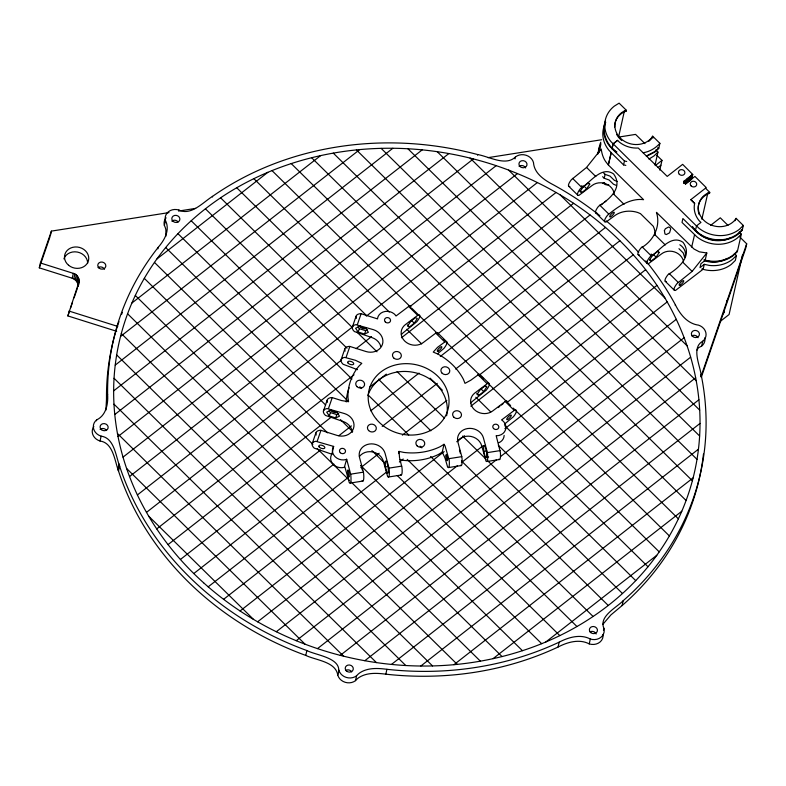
<?xml version="1.0" encoding="UTF-8"?>
<svg xmlns="http://www.w3.org/2000/svg" width="786" height="786" viewBox="0 0 786 786"><rect width="100%" height="100%" fill="white"/><g stroke="black" fill="none" stroke-linecap="round" stroke-linejoin="round"><path stroke-width="1.18" d="M40.4 262.976L39.3 267.849L72.243 278.234C75.761 279.276 78.521 282.793 77.971 286.546C80.418 281.742 79.062 274.854 73.334 273.361L40.4 262.976L51.395 231.113L168.98 212.584M444.011 444.296L442.253 452.088L444.974 457.943L447.666 467.228A10.169 2.073 81 0 0 449.219 460.341L445.043 445.849L444.011 444.296L440.209 446.664A61.013 53.153 12.7 0 1 403.739 452.412L399.033 451.39L399.524 457.59L402.019 467.778A10.169 2.073 81 0 1 400.467 474.665M599.394 152.032L600.897 143.681M165.846 236.242L165.885 229.876A19.876 17.321 12.7 0 0 164.362 225.405L165.453 220.542A10.749 9.363 12.7 0 1 178.903 210.039C191.057 216.032 203.024 202.307 212.554 196.353A301.009 262.239 12.7 0 1 477.711 154.567C489.098 156.502 505.742 166.593 515.478 156.945A10.866 9.471 12.7 0 1 526.021 155.225A10.866 9.471 12.7 0 1 533.488 162.545C534.185 173.657 544.836 180.377 553.747 185.015A301.009 262.239 12.7 0 1 599.865 215.669M105.904 410.096L106.503 399.121A301.009 262.239 12.7 0 1 118.971 321.621M337.774 675.056C335.661 661.576 316.051 660.338 305.774 655.416A301.009 262.239 12.7 0 1 118.519 471.03L117.861 468.987L118.961 464.113A301.009 262.239 12.7 0 0 306.864 650.543C316.679 655.642 344.406 657.99 337.774 675.056A10.749 9.363 12.7 0 0 355.498 680.647A19.876 17.321 12.7 0 1 359.055 677.473C366.964 672.433 376.916 673.013 385.828 674.172A301.009 262.239 12.7 0 0 558.07 647.025C567.433 642.152 579.272 638.654 589.235 643.901A10.866 9.471 12.7 0 0 603.058 634.4M654.895 235.564A24.405 21.261 12.7 0 0 654.316 228.864L653.304 226.299L640.433 213.625L637.643 212.456A24.405 21.261 12.7 0 0 614.043 216.17L606.006 222.074A10.169 2.898 -45.4 0 1 607.558 215.187C617.393 207.032 630.107 197.876 643.577 199.683L608.344 164.991L611.223 152.553L609.042 150.411A30.507 26.577 12.7 0 1 604.68 124.709M626.707 161.484L624.457 160.992L611.999 148.731L613.168 143.828L617.6 140.35L619.339 142.079A24.405 21.261 12.7 0 0 638.261 148.023L667.226 176.398L682.651 164.353L692.751 174.492L692.574 175.307L683.771 182.372L683.604 183.285M624.448 110.787L618.572 137.098L635.579 134.396L644.942 143.612M614.672 126.998A20.338 17.734 12.6 0 1 624.359 111.838L626.128 111.19L626.334 110.266L619.103 103.153L614.259 106.169A30.507 26.596 12.6 0 0 610.987 141.686L696.445 225.936L700.945 222.418L699.196 220.748A24.405 21.271 12.9 0 1 694.637 203.505L690.835 199.654L706.26 187.608L694.903 176.418L685.382 183.855L683.771 182.372M648.774 141.293A20.338 17.734 12.6 0 0 651.535 138.601L652.675 136.204L659.896 143.327L658.815 148.19L654.846 152.062L646.367 156.453M655.082 164.903L657.951 152.081L655.799 149.959M639.342 254.9A10.169 2.898 -45.4 0 1 640.895 248.012C653.431 241.106 660.997 226.456 656.448 212.358L693.989 249.015L699.353 251.834L706.811 252.964L692.132 271.396L677.011 283.579A10.169 2.898 -45.4 0 0 675.459 290.466L703.175 269.185L704.266 264.322L709.208 265.403A30.507 26.577 12.7 0 0 732.483 259.4L736.453 255.529L734.321 253.426M704.266 264.322L700.031 267.633L700.915 263.732L705.13 260.441L706.811 252.964M50.304 235.987L51.395 231.113M72.243 278.234L73.334 273.361M73.796 278.883L74.896 274.019M75.191 279.806L76.291 274.933M116.682 331.299L67.851 315.913L79.062 281.673M76.35 280.946L77.45 276.083M77.234 282.272L78.335 277.399M77.794 283.707L78.895 278.834M78.011 285.19L79.111 280.327M96.491 420.765L96.698 419.852C106.169 415.391 108.33 403.709 107.603 394.258A301.009 262.239 12.7 0 1 158.212 247.335C163.419 241.223 168.44 233.413 166.976 225.012A19.876 17.321 12.7 0 0 165.453 220.542M106.503 399.121L107.603 394.258M101.129 436.161C114.353 437.92 115.768 456.018 119.619 466.157L118.519 471.03C114.668 460.891 113.263 442.793 100.028 441.025L101.129 436.161A10.866 9.471 12.7 0 1 93.622 428.861A10.866 9.471 12.7 0 1 96.698 419.852M157.868 248.857L158.212 247.335M178.766 210.648L178.903 210.039M212.416 196.962L212.554 196.353M331.898 454.21L333.657 446.419L315.756 441.26A10.169 4.971 19 0 0 314.204 448.148L331.898 454.21L331.505 454.681A10.169 8.862 12.7 0 0 333.392 464.536A10.169 8.862 12.7 0 0 344.337 467.316L346.675 459.23L346.095 459.525A10.169 8.862 12.7 0 1 335.141 456.745A10.169 8.862 12.7 0 1 333.264 446.89L333.657 446.419M305.774 655.416L306.864 650.543M398.531 453.61L399.033 451.39M355.498 680.647L356.598 675.773A19.876 17.321 12.7 0 1 360.155 672.6C368.064 667.56 378.007 668.139 386.918 669.299A301.009 262.239 12.7 0 0 559.17 642.162C568.533 637.279 580.373 633.781 590.325 639.028A10.866 9.471 12.7 0 0 600.877 637.348A10.866 9.471 12.7 0 0 603.903 628.328C598.588 616.391 616.244 607.833 623.19 600.701A301.009 262.239 12.7 0 0 701.092 374.529C699.727 364.684 691.277 347.471 702.743 341.203A10.749 9.363 12.7 0 0 698.459 325.119A19.876 17.321 12.7 0 1 693.38 323.822C684.901 320.521 679.281 312.671 675.38 304.791A301.009 262.239 12.7 0 0 645.827 260.893M477.574 155.176L477.711 154.567M385.828 674.172L386.918 669.299M515.046 158.89L515.478 156.945M616.322 185.408L613.483 184.219L609.111 179.994L604.228 178.265L605.102 174.364L603.501 172.782M608.344 164.991L611.223 152.553M611.999 148.731L613.1 143.867L617.6 140.35M625.823 165.384L623.573 164.893L624.457 160.992M659.788 170.11L661.979 160.364L656.87 155.343M558.07 647.025L559.17 642.162M683.781 182.165C683.456 180.004 685.097 181.821 684.203 182.716M589.235 643.901L590.325 639.028M694.667 203.466L690.835 199.654M675.243 305.4L675.38 304.791M603.471 630.274L603.903 628.328M691.68 247.059L694.588 234.601L696.789 236.773A30.507 26.577 12.7 0 0 737.366 238.02L741.336 234.149L739.164 232.017M694.588 234.601L682.012 222.438L682.896 218.537L695.345 230.799L696.553 225.887L698.774 228.078A30.507 26.596 12.9 0 0 739.341 229.355L743.32 225.484L736.089 218.351L735.156 219.825A20.338 17.734 12.9 0 1 703.824 220.286A20.338 17.734 12.9 0 1 707.99 193.032L709.758 192.383L705.523 188.208M602.852 624.349L610.879 614.947L622.09 605.574L623.19 600.701M697.005 350.084L698.41 347.776L701.652 346.076L702.743 341.203M700.65 376.474L701.092 374.529M742.603 254.526L729.084 314.518L720.457 321.248M739.881 237.107L746.7 243.817L745.6 248.69L701.377 377.074M701.849 219.206L707.587 194.093M699.235 214.647A20.338 17.724 12.8 0 1 707.773 193.955L709.542 193.307L709.758 192.383M736.089 218.351L734.939 220.748M736.453 255.529L735.323 260.461L731.353 264.332A30.507 26.596 12.9 0 1 701.859 268.969L703.175 269.185M705.13 260.441L710.102 261.512A30.507 26.577 12.7 0 0 733.367 255.509L737.337 251.638L741.336 234.149M695.345 230.799L697.673 232.882A30.507 26.577 12.7 0 0 738.25 234.14L742.22 230.259L743.32 225.484M39.3 267.849L49.911 237.117M67.851 315.913L69.404 311.394M70.573 308.004L72.518 302.355M74.081 297.845L77.578 287.676M312.14 443.815L315.893 432.909M323.41 411.098L327.163 400.192M341.036 359.919L344.789 349.013M352.305 327.202L356.058 316.296M317.2 441.231L320.963 430.325L337.125 435.424A13.224 11.515 12.7 0 0 353.474 428.488A13.224 11.515 12.7 0 0 344.632 413.613L327.025 408.543A10.169 4.971 19 0 0 325.473 415.43L342.873 421.404A13.224 11.515 12.7 0 1 352.236 432.31M328.469 408.514L332.232 397.608L341.605 400.565L348.581 401.715L347.972 397.5A61.013 53.153 12.7 0 1 358.681 366.384L361.796 363.348L355.478 360.302L344.651 357.375A10.169 4.971 19 0 0 343.099 364.262L357.463 369.666M346.095 357.345L349.858 346.439L366.011 351.529A13.224 11.515 12.7 0 0 382.369 344.592A13.224 11.515 12.7 0 0 373.527 329.717L355.92 324.657A10.169 4.971 19 0 0 354.368 331.545L371.768 337.518A13.224 11.515 12.7 0 1 380.797 346.4M357.365 324.628L361.118 313.722L377.575 318.91L377.545 318.31A10.169 8.862 12.7 0 1 385.189 311.452A10.169 8.862 12.7 0 1 395.722 315.441L396.006 316.001L409.398 305.911A10.169 2.898 -45.4 0 1 410.773 307.68M329.275 415.922L326.701 412.129L330.533 410.361L336.919 412.375L339.493 416.167L335.671 417.936L329.275 415.922L330.434 412.571L329.147 410.675M358.17 332.036L355.596 328.243L359.418 326.465L365.814 328.479L368.388 332.272L364.557 334.05L358.17 332.036L359.32 328.676L358.043 326.78M335.671 417.936L336.821 414.586L338.737 413.691M364.557 334.05L365.716 330.69L367.632 329.806M605.721 122.252C601.418 133.158 607.273 145.99 616.892 151.953M700.886 376.828L746.7 243.817M652.675 136.204L651.732 137.678A20.338 17.734 12.6 0 1 620.4 138.179A20.338 17.734 12.6 0 1 624.565 110.914L626.334 110.266M414.261 323.193L417.307 318.517L415.509 317.632L410.665 321.415L407.61 326.092L409.408 326.986L414.261 323.193L411.481 320.462L409.054 322.348M589.736 184.111L587.948 183.226L583.094 187.009L580.039 191.686L581.837 192.58L586.69 188.787L589.736 184.111L588.35 182.745M486.76 386.909L484.962 386.014L480.118 389.807L477.063 394.484L478.861 395.368L483.714 391.585L486.76 386.909L485.375 385.543M596.977 213.183A10.169 2.898 -45.4 0 1 598.529 206.296C609.278 199.556 623.593 187.608 613.601 173.952C601.202 165.306 589.746 183.393 580.471 188.512A10.169 2.898 -45.4 0 0 578.918 195.4L592.094 185.486A13.224 11.515 12.7 0 1 605.967 183.855A13.224 11.515 12.7 0 1 614.239 194.378M659.189 252.502L657.401 251.608L652.547 255.401L649.491 260.078L651.289 260.962L656.143 257.179L659.189 252.502L657.803 251.137M666.43 281.575A10.169 2.898 -45.4 0 1 667.982 274.687C678.731 267.947 693.046 256 683.054 242.334C670.655 233.688 659.199 251.785 649.924 256.904A10.169 2.898 -45.4 0 0 648.371 263.791L661.547 253.878A13.224 11.515 12.7 0 1 683.358 260.746M569.889 186.508A10.169 2.898 -45.4 0 1 571.442 179.621L586.562 167.438L601.241 149.006C601.899 154.783 604.061 160.825 608.492 164.795M659.896 143.327C655.593 148.21 649.649 151.727 643.194 152.749M658.815 148.19L654.532 151.698L646.426 155.923M657.951 152.081L653.981 155.952L648.941 159.086M742.22 230.259L741.846 229.885C729.28 244.741 703.175 242.343 692.476 226.506M737.337 251.638L737.013 251.314C729.103 260.638 715.457 263.339 704.03 259.763M684.93 183.315L692.014 177.793L692.181 176.87L691.316 175.671L686.925 179.11M156.905 258.977L267.83 172.331M131.891 303.042L320.619 155.628M120.553 336.418L359.742 149.595M115.237 365.097L392.843 148.269M113.656 390.868L422.21 149.861M114.785 414.517L448.855 153.575M118.028 436.495L473.398 158.929M123.029 457.128L496.172 165.669M129.543 476.562L517.443 173.588M137.403 494.954L352.845 326.681M366.364 316.119L537.369 182.558M146.491 512.374L341.615 359.978M356.107 348.66L371.562 336.585M410.194 306.402L556.056 192.482M401.341 334.748A13.224 11.515 12.7 0 1 403.503 332.517L416.875 321.69A10.169 2.898 -45.4 0 0 418.427 314.803L405.252 324.716A13.224 11.515 12.7 0 0 404.731 341.075A13.224 11.515 12.7 0 0 423.32 342.5L436.485 332.586A10.169 2.898 -45.4 0 1 437.861 334.345M582.298 187.314L583.91 186.056L586.69 188.787M156.728 528.909L354.044 374.794M401.44 337.774L573.603 203.309M601.152 204.792L602.764 203.525M604.385 202.267L605.996 201M168.047 544.6L331.25 417.12M369.882 386.948L386.299 374.126M438.45 333.392L590.07 214.971M655.259 165.62L661.979 160.364M658 167.487L660.879 165.237M437.507 353.779L443.962 348.365A10.169 2.898 -45.4 0 0 445.515 341.478L437.488 347.373L433.233 352.089L437.655 353.946A61.013 53.153 12.7 0 1 463.406 379.304L464.998 383.362L470.824 380.198L478.861 374.303A10.169 2.898 -45.4 0 1 480.236 376.062M180.407 559.475L320.491 450.054M338.845 435.719L351.401 425.914M370.727 410.823L419.026 373.085M440.288 356.49L605.485 227.459M683.948 181.252L692.741 174.394M684.272 183.05L692.181 176.87M685.471 184.16L691.621 179.355L690.737 178.058M193.788 573.544L333.893 464.123M382.202 426.385L437.271 383.372M455.634 369.037L619.889 240.742M208.192 586.828L349.239 476.66M360.833 467.611L379.186 453.267M402.373 435.159L446.812 400.447M478.694 375.551L633.27 254.811M470.794 403.139A13.224 11.515 12.7 0 1 472.956 400.899L486.338 390.082A10.169 2.898 -45.4 0 0 487.89 383.195L474.715 393.108A13.224 11.515 12.7 0 0 474.194 409.457A13.224 11.515 12.7 0 0 492.773 410.891L505.948 400.978A10.169 2.898 -45.4 0 1 507.324 402.737M479.313 390.111L480.934 388.844L483.714 391.585M650.936 256.334L653.363 254.448L656.143 257.179M223.607 599.315L386.82 471.836M399.376 462.03L403.238 459.014M470.834 406.215L645.63 269.686M710.701 225.317L720.29 217.81L727.964 225.366M498.177 407.58L499.788 406.323M501.409 405.055L503.02 403.798M240.074 610.977L444.159 451.577M456.735 441.761L464.467 435.709M507.029 402.471L656.949 285.377M504.435 424.145L513.425 416.747A10.169 2.898 -45.4 0 0 514.977 409.86L501.576 419.95L502.175 420.264A10.169 8.862 12.7 0 1 505.486 429.903A10.169 8.862 12.7 0 1 496.84 435.768L496.163 435.67L500.368 452.284A10.169 2.073 81 0 1 498.815 459.171M257.621 621.805L457.57 465.626M461.441 462.61L482.692 446.016M504.907 428.655L667.186 301.912M276.308 631.728L496.585 459.692M500.446 456.666L676.274 319.332M296.234 640.698L684.134 337.725M317.505 648.617L690.648 357.158M340.279 655.347L695.649 377.791M364.822 660.712L698.892 399.769M391.467 664.425L700.021 423.418M420.834 666.017L698.44 449.189M453.935 664.691L693.124 477.868M493.058 658.658L681.786 511.244M545.848 641.956L656.772 555.309M442.253 452.088L438.45 454.455A61.013 53.153 12.7 0 1 401.98 460.203L399.632 459.692M487.988 157.652L601.703 139.731M178.677 211.051L195.655 208.378M488.656 457.01L485.296 457.206L483.744 451.4L483.596 445.721L485.571 445.407M385.395 466.904L385.248 461.215L386.653 461.333L388.196 467.139L388.343 472.828L386.948 472.71L385.395 466.904L388.353 466.442M483.744 451.4L486.701 450.938M346.675 459.23L350.654 474.164L363.437 472.15L363.663 473.82A10.169 2.073 81 0 1 362.11 480.708M363.437 472.15L359.526 457.481A13.224 11.515 12.7 0 1 369.273 444.041A13.224 11.515 12.7 0 1 385.101 453.453L389.011 468.122L401.793 466.108M449.002 458.66L461.785 456.646L462.011 458.326A10.169 2.073 81 0 1 460.458 465.214M461.785 456.646L457.874 441.987A13.224 11.515 12.7 0 1 467.621 428.537A13.224 11.515 12.7 0 1 483.449 437.959L487.359 452.618L500.142 450.604M386.948 472.71L388.913 472.396M485.296 457.206L487.261 456.892M350.183 483.056L362.975 481.042M388.539 477.004L401.332 474.99M448.531 467.552L461.323 465.538M486.888 461.51L499.68 459.496M361.118 313.722L359.674 313.752A10.169 4.971 19 0 0 356.372 318.399M349.858 346.439L348.404 346.469A10.169 4.971 19 0 0 345.113 351.116M332.232 397.608L330.778 397.637A10.169 4.971 19 0 0 327.487 402.285M320.963 430.325L319.509 430.355A10.169 4.971 19 0 0 316.218 435.002M483.596 445.721L485.001 445.839L486.544 451.636L486.691 457.324M605.102 174.364L609.985 176.103L614.357 180.318L617.207 181.517M625.116 110.973L626.128 111.19M707.921 192.963L709.542 193.307M359.32 328.676L365.716 330.69M68.952 311.04L117.782 326.436M330.434 412.571L336.821 414.586M692.525 175.347L691.621 174.747M691.877 177.793L691.061 177.233M657.803 147.581L658.472 147.847M741.345 229.689L741.846 229.885M736.511 251.117L737.013 251.314M679.841 244.8C683.987 247.364 686.984 252.65 684.645 257.444L683.24 252.994L678.957 248.69M612.088 148.662L609.916 146.52A30.507 26.577 12.7 0 1 605.544 120.818M611.125 152.631L623.573 164.893M602.626 176.683L604.228 178.265M586.562 167.438L595.808 176.545M613.434 193.896L624.035 204.331M654.669 234.493L665.261 244.937M682.887 262.288L692.132 271.396M581.709 185.643L583.094 187.009M651.162 254.035L652.547 255.401M572.572 178.373L581.601 187.264M599.649 205.048L608.678 213.939M642.024 246.765L651.054 255.656M669.102 273.43L678.131 282.321M579.754 190.526L581.837 192.58M649.904 259.596L651.289 260.962M568.651 186.174L577.681 195.066M595.739 212.849L604.768 221.74M638.104 254.566L647.133 263.457M665.192 281.231L674.221 290.122M560.094 194.84L664.976 298.1M508.621 170.1L687.062 345.791M470.087 158.094L696.219 380.748M437.232 151.688L699.687 410.115M407.905 148.76L699.619 435.994M381.141 148.358L696.995 459.348M356.402 149.92L692.368 480.737M333.293 153.123L686.08 500.495M311.629 157.731L678.367 518.829M291.233 163.596L669.367 535.924M437.723 332.92L446.753 341.812M480.089 374.637L489.118 383.529M272.005 170.601L409.231 305.725M411.854 308.309L437.203 333.264M443.324 339.287L480.03 375.433M481.779 377.162L483.528 378.881M488.774 384.04L510.625 405.556M513.248 408.14L659.218 551.87M408.484 306.255L417.513 315.147M435.572 332.93L444.601 341.822M477.937 374.647L486.966 383.539M505.025 401.322L514.054 410.213M407.325 324.932L409.408 326.986M476.778 393.314L478.861 395.368M253.858 178.677L389.306 312.052M406.784 329.255L421.64 343.885M475.825 397.235L490.68 411.864M504.661 425.629L647.978 566.745M236.733 187.756L366.227 315.265M430.099 378.154L442.351 390.22M498.353 445.357L635.717 580.618M220.591 197.807L352.511 327.703M356.883 332.006L376.975 351.794M397.068 371.582L444.247 418.034M462.59 436.092L486.18 459.319M487.929 461.038L622.473 593.518M205.421 208.811L346.98 348.198M378.439 379.176L430.866 430.807M461.451 460.92L608.256 605.475M191.204 220.768L351.951 379.049M359.821 386.791L361.57 388.51M368.555 395.397L408.74 434.963M420.097 446.143L421.846 447.873M430.581 456.47L593.086 616.479M177.96 233.668L347.707 400.801M407.197 459.388L576.944 626.53M165.699 247.541L325.62 405.006M340.476 419.636L352.708 431.681M371.935 450.604L385.042 463.514M397.274 475.559L559.819 635.609M154.459 262.416L327.526 432.821M360.745 465.528L541.672 643.685M144.31 278.362L312.857 444.316M317.22 448.619L349.534 480.433M351.273 482.152L522.444 650.69M135.31 295.457L502.048 656.556M127.597 313.791L480.384 661.164M121.309 333.549L457.275 664.367M116.682 354.938L432.536 665.929M114.058 378.292L405.773 665.526M113.99 404.171L376.445 662.598M117.458 433.538L343.59 656.192M126.615 468.495L305.056 644.186M148.701 516.186L253.583 619.447M652.468 137.128L652.93 138.09M119.619 466.157L118.961 464.113M459.427 449.867L460.36 453.345M361.079 465.371L362.317 470.008M344.916 467.031L349.318 482.732A10.169 2.073 81 0 0 350.87 475.844L350.654 474.164M487.359 452.618L487.575 454.298A10.169 2.073 81 0 1 486.023 461.185L481.69 445.75A13.224 11.515 12.7 0 0 470.991 436.436A13.224 11.515 12.7 0 0 457.717 441.103M389.011 468.122L389.227 469.792A10.169 2.073 81 0 1 387.675 476.68L383.342 461.244A13.224 11.515 12.7 0 0 372.643 451.93A13.224 11.515 12.7 0 0 359.369 456.607M616.057 152.111A26.439 23.04 12.7 0 1 612.284 148.397M598.912 151.993A30.507 26.577 12.7 0 1 600.779 142.207M598.097 153.643A30.507 26.577 12.7 0 1 599.905 146.088M597.724 154.135A30.507 26.596 12.6 0 1 599.286 149.949M621.726 140.468A20.338 17.734 12.6 0 1 616.617 134.318M730.204 237.981A26.439 23.04 12.7 0 1 694.362 228.805M727.197 258.427A26.439 23.04 12.7 0 1 704.168 260.726M346.243 401.941A61.013 53.153 12.7 0 1 349.102 387.783M367.927 395.446A40.675 35.439 12.7 0 1 416.069 372.928A40.675 35.439 12.7 0 1 446.605 415.794M504.15 435.415A10.169 8.862 12.7 0 1 498.855 442.734M336.683 412.365A3.154 1.543 19 0 1 333.146 412.002A3.154 1.543 19 0 1 331.25 409.85M366.148 327.85A3.154 1.543 19 0 1 362.808 328.41A3.154 1.543 19 0 1 360.145 325.954M100.117 429.402A4.068 3.547 12.7 0 1 106.582 430.522M606.281 220.915A301.009 262.239 12.7 0 1 638.694 252.502M703.48 454.043A301.009 262.239 12.7 0 1 622.09 605.574M121.614 314.361A301.009 262.239 12.7 0 1 122.41 312.297M345.526 670.576A4.068 3.547 12.7 0 1 351.686 671.853M356.598 675.773A10.749 9.363 12.7 0 1 338.874 670.183M590.001 631.895A4.068 3.547 12.7 0 1 596.152 633.997M100.028 441.025A10.866 9.471 12.7 0 1 93.839 426.533M519.094 166.337A4.068 3.547 12.7 0 1 525.628 167.949M704.836 337.803A10.749 9.363 12.7 0 1 701.652 346.076M691.808 335.917A4.068 3.547 12.7 0 1 698.066 337.725M164.362 225.405A10.749 9.363 12.7 0 1 166.072 217.83M171.839 221.141A4.068 3.547 12.7 0 1 178.088 221.937M723.69 311.217A3.36 0.953 -45.4 0 1 722.756 314.233M726.942 300.429A3.36 0.953 -45.4 0 1 726.578 301.087M98.083 267.604A4.068 3.547 12.7 0 1 104.43 269.293M603.157 183.325A4.068 3.547 12.7 0 1 604.621 182.706A4.068 3.547 12.7 0 0 603.275 183.276M63.902 258.869A12.203 10.631 12.7 0 1 77.342 252.051A12.203 10.631 12.7 0 1 87.659 263.281M608.737 184.602A4.068 3.547 12.7 0 1 603.284 182.794M664.396 230.593L664.936 233.963L666.322 234.562L669.554 232.833L670.704 229.05L670.006 227.596L668.621 226.997L665.388 228.726L664.396 230.593M691.13 185.938A3.252 2.839 12.7 0 0 696.583 185.074A3.252 2.839 12.7 0 0 692.731 181.281A3.252 2.839 12.7 0 0 691.13 185.938M679.32 174.305A3.252 2.839 12.7 0 0 684.773 173.451A3.252 2.839 12.7 0 0 680.922 169.658A3.252 2.839 12.7 0 0 679.32 174.305M610.545 216.769A3.154 0.894 -45.4 0 0 614.259 212.79A3.154 0.894 -45.4 0 0 611.135 214.156A3.154 0.894 -45.4 0 0 610.545 216.769M679.998 285.161A3.154 0.894 -45.4 0 0 683.712 281.182A3.154 0.894 -45.4 0 0 680.588 282.547A3.154 0.894 -45.4 0 0 679.998 285.161M319.057 446.802A3.154 1.543 19 0 0 324.264 448.442A3.154 1.543 19 0 0 322.172 445.357A3.154 1.543 19 0 0 319.057 446.802M340.289 452.726A3.056 2.663 12.7 0 0 345.398 451.93A3.056 2.663 12.7 0 0 341.792 448.374A3.056 2.663 12.7 0 0 340.289 452.726M368.644 430.581A4.47 3.901 12.7 0 0 376.14 429.402A4.47 3.901 12.7 0 0 370.845 424.185A4.47 3.901 12.7 0 0 368.644 430.581M417.081 445.849A4.47 3.901 12.7 0 0 424.578 444.67A4.47 3.901 12.7 0 0 419.292 439.453A4.47 3.901 12.7 0 0 417.081 445.849M376.484 419.331A40.675 35.439 12.7 0 0 445.937 415.018A40.675 35.439 12.7 0 0 403.405 363.741A40.675 35.439 12.7 0 0 376.484 419.331M453.817 417.16A4.47 3.901 12.7 0 0 461.313 415.981A4.47 3.901 12.7 0 0 456.018 410.764A4.47 3.901 12.7 0 0 453.817 417.16M385.327 321.965A3.056 2.663 12.7 0 0 390.436 321.16A3.056 2.663 12.7 0 0 386.83 317.603A3.056 2.663 12.7 0 0 385.327 321.965M356.932 386.624A4.47 3.901 12.7 0 0 364.429 385.445A4.47 3.901 12.7 0 0 359.133 380.228A4.47 3.901 12.7 0 0 356.932 386.624M493.598 428.567A3.056 2.663 12.7 0 0 498.707 427.761A3.056 2.663 12.7 0 0 495.101 424.214A3.056 2.663 12.7 0 0 493.598 428.567M442.105 373.203A4.47 3.901 12.7 0 0 449.602 372.014A4.47 3.901 12.7 0 0 444.306 366.807A4.47 3.901 12.7 0 0 442.105 373.203M393.668 357.935A4.47 3.901 12.7 0 0 401.165 356.756A4.47 3.901 12.7 0 0 395.869 351.538A4.47 3.901 12.7 0 0 393.668 357.935M347.952 362.906A3.154 1.543 19 0 0 353.15 364.547A3.154 1.543 19 0 0 351.067 361.462A3.154 1.543 19 0 0 347.952 362.906M438.116 351.175A3.154 0.894 -45.5 0 0 441.82 347.196A3.154 0.894 -45.5 0 0 438.706 348.562A3.154 0.894 -45.5 0 0 438.116 351.175M507.569 419.557A3.154 0.894 -45.4 0 0 511.283 415.588A3.154 0.894 -45.4 0 0 508.159 416.953A3.154 0.894 -45.4 0 0 507.569 419.557M445.996 455.959A3.154 0.639 81 0 0 447.254 460.684A3.154 0.639 81 0 0 447.126 456.057A3.154 0.639 81 0 0 445.996 455.959M347.648 471.462A3.154 0.639 81 0 0 348.905 476.178A3.154 0.639 81 0 0 348.778 471.561A3.154 0.639 81 0 0 347.648 471.462M203.613 582.79A294.907 256.924 12.7 0 0 691.464 484.029A294.907 256.924 12.7 0 0 325.443 154.606A294.907 256.924 12.7 0 0 203.613 582.79M692.623 336.418A4.068 3.547 12.7 0 0 699.343 335.013A4.068 3.547 12.7 0 0 694.254 330.503A4.068 3.547 12.7 0 0 692.623 336.418M520.194 166.642A4.068 3.547 12.7 0 0 526.905 165.237A4.068 3.547 12.7 0 0 521.825 160.727A4.068 3.547 12.7 0 0 520.194 166.642M590.758 632.612A4.068 3.547 12.7 0 0 597.38 630.962A4.068 3.547 12.7 0 0 592.113 626.619A4.068 3.547 12.7 0 0 590.758 632.612M346.597 671.097A4.068 3.547 12.7 0 0 353.228 669.446A4.068 3.547 12.7 0 0 347.952 665.103A4.068 3.547 12.7 0 0 346.597 671.097M101.443 429.696A4.068 3.547 12.7 0 0 108.085 428.075A4.068 3.547 12.7 0 0 102.838 423.713A4.068 3.547 12.7 0 0 101.443 429.696M173.175 221.436A4.068 3.547 12.7 0 0 179.807 219.815A4.068 3.547 12.7 0 0 174.561 215.452A4.068 3.547 12.7 0 0 173.175 221.436M99.115 268.124A4.068 3.547 12.7 0 0 105.756 266.513A4.068 3.547 12.7 0 0 100.5 262.151A4.068 3.547 12.7 0 0 99.115 268.124M68.588 265.255A12.203 10.631 12.7 0 0 88.513 260.402A12.203 10.631 12.7 0 0 72.764 247.325A12.203 10.631 12.7 0 0 68.588 265.255"/></g></svg>
